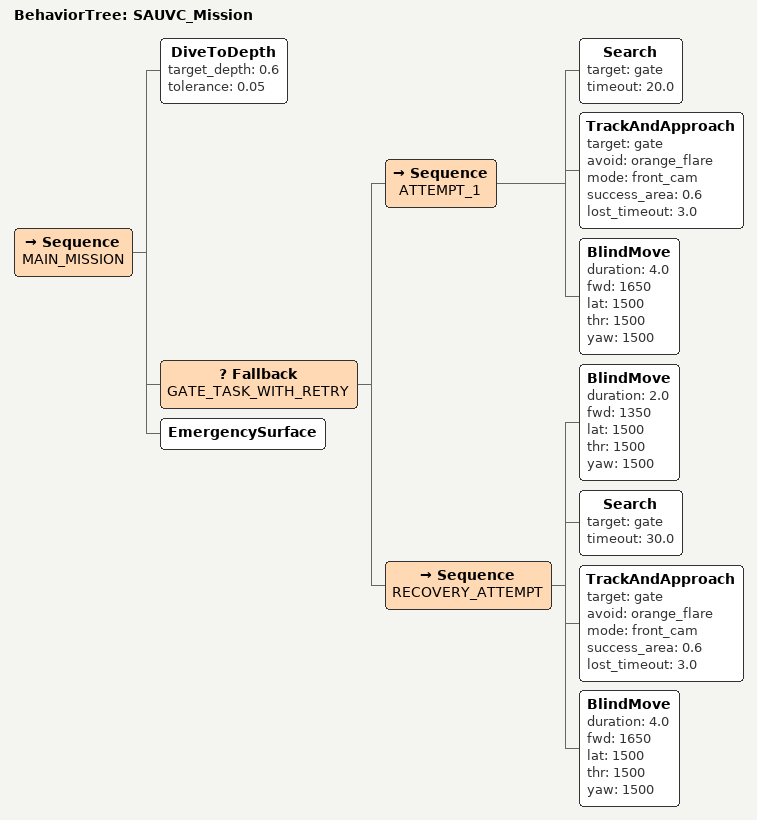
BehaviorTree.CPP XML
<?xml version="1.0"?>
<root BTCPP_format="4">
    <BehaviorTree ID="SAUVC_Mission">
        <Sequence name="MAIN_MISSION">

            <!-- Phase 1: Dive to 0.6m in STABILIZE mode -->
            <DiveToDepth target_depth="0.6" tolerance="0.05"/>

            <!-- Phase 2: Gate Navigation with Fallback -->
            <Fallback name="GATE_TASK_WITH_RETRY">

                <!-- Attempt 1: Nominal Gate Approach -->
                <Sequence name="ATTEMPT_1">
                    <Search target="gate" timeout="20.0"/>
                    <TrackAndApproach target="gate" avoid="orange_flare" mode="front_cam" success_area="0.6" lost_timeout="3.0"/>
                    <BlindMove duration="4.0" fwd="1650" lat="1500" thr="1500" yaw="1500"/>
                </Sequence>

                <!-- Attempt 2: Fallback (If it times out or loses the gate) -->
                <Sequence name="RECOVERY_ATTEMPT">
                    <BlindMove duration="2.0" fwd="1350" lat="1500" thr="1500" yaw="1500"/>
                    <Search target="gate" timeout="30.0"/>
                    <TrackAndApproach target="gate" avoid="orange_flare" mode="front_cam" success_area="0.6" lost_timeout="3.0"/>
                    <BlindMove duration="4.0" fwd="1650" lat="1500" thr="1500" yaw="1500"/>
                </Sequence>
            </Fallback>

            <EmergencySurface/>

        </Sequence>
    </BehaviorTree>
</root>
